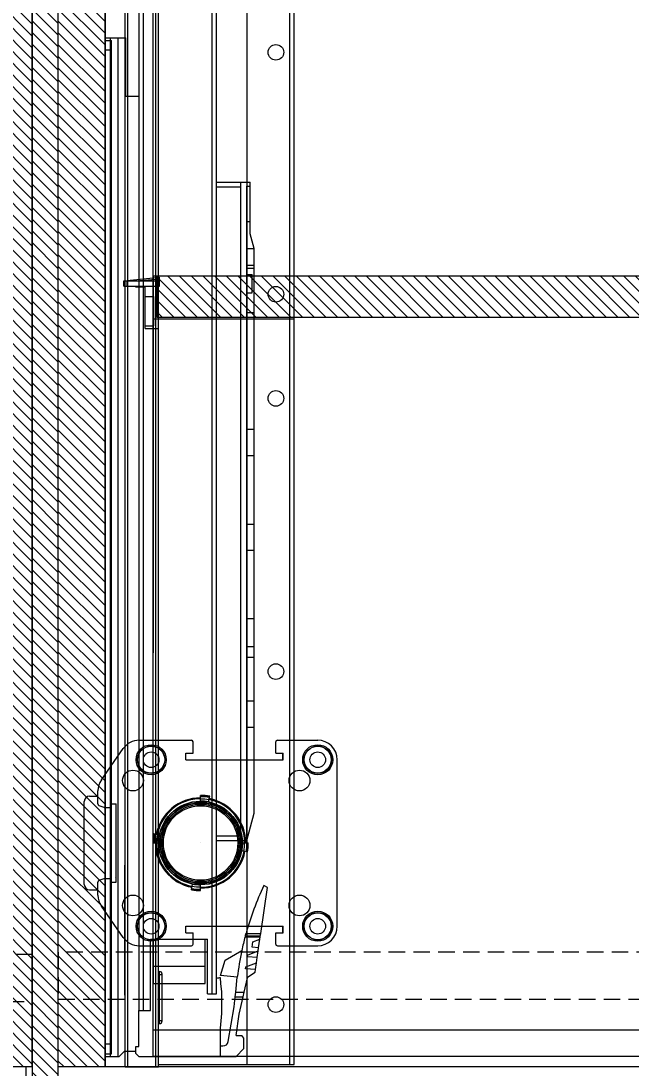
# Model space of a CAD drawing. Header units: millimetres. Extents: x -853320 to 19484, y -510814 to 9708.
# Drawn here: x 7925 to 8159.4, y 7298.2 to 7700.7 of the extents above; entities that cross this region are included whole.
import ezdxf
from ezdxf import colors
from ezdxf.entities.mleader import LeaderData, LeaderLine
from ezdxf.math import Vec2, Vec3

# ---------------------------------------------------------------- set-up
doc = ezdxf.new("R2010")
doc.units = ezdxf.units.MM
for name, pattern in [('CONTINUA', [0]), ('NASCOSTA', [9.525, 6.35, -3.175]), ('TRATTEGGIATA', [0.75, 0.5, -0.25])]:
    doc.linetypes.add(name, pattern=pattern)
doc.layers.add('DS_ST_quote 1_50', color=7, linetype='Continuous')
for name, color, linetype, lineweight in [('F-Proiezioni', 9, 'TRATTEGGIATA', 5), ('F_ARREDI', 7, 'Continuous', 5), ('F_ELETTRODOMESTICI', 40, 'Continuous', 5), ('F_FERRAMENTA', 253, 'Continuous', 5), ('F_Guide', 1, 'Continuous', 9), ('F_MULTI laminato CERA', 124, 'Continuous', 5), ('F_MULTI laminato OPACO', 1, 'Continuous', 5), ('F_MULTI laminato OPACO_retino', 1, 'Continuous', 5), ('F_retino', 252, 'CONTINUA', 5), ('F_Spondine', 9, 'Continuous', 9), ('Piedini', 7, 'Continuous', 9)]:
    doc.layers.add(name, color=color, linetype=linetype, lineweight=lineweight)
doc.styles.add('ARIAL', font='arial.ttf')
doc.styles.add('DANZI-DIDASCALIE', font='Yu Gothic UI Light.ttf', dxfattribs={"height": 30})
doc.dimstyles.new('ISO-100', dxfattribs={"dimtxt": 100, "dimasz": 5, "dimexe": 0.25, "dimexo": 6, "dimgap": 6, "dimtad": 1, "dimtxsty": 'ARIAL', "dimblk": 'ARCHTICK', "dimcen": 2.5, "dimdle": 15, "dimse1": 1, "dimse2": 1, "dimclrd": 256, "dimclre": 256, "dimclrt": 256, "dimadec": 0, "dimazin": 0, "dimtfac": 1, "dimtmove": 0, "dimatfit": 3, "dimldrblk": 'ARCHTICK', "dimfxl": 1, "dimlwd": -1, "dimlwe": -1, "dimarcsym": 0})

# ---------------------------------------------------------------- blocks, each defined once
blk = doc.blocks.new('_Dot')
at = {"color": 0, "linetype": 'ByBlock', "lineweight": -2}
blk.add_line((-0.5, 0), (-1, 0), dxfattribs=at)
at = {"color": 0, "linetype": 'ByBlock', "const_width": 0.5}
blk.add_lwpolyline([(-0.25, 0, 1), (0.25, 0, 1)], format="xyb", close=True, dxfattribs=at)
blk = doc.blocks.new('_ArchTick')
at = {"color": 0, "linetype": 'ByBlock', "const_width": 0.15}
blk.add_lwpolyline([(-0.5, -0.5), (0.5, 0.5)], dxfattribs=at)
blk = doc.blocks.new('*D146')
at = {"layer": 'Defpoints', "color": 0, "transparency": 16777216}
for p in [(5588.56, 7348.81), (19268.52, 2810.66), (19483.82, 2810.66)]:
    blk.add_point(p, dxfattribs=at)
at = {"layer": 'DS_ST_quote 1_50', "transparency": 16777216}
blk.add_line((19268.52, 7363.81), (19268.52, 2795.66), dxfattribs=at)
at = {"layer": 'DS_ST_quote 1_50', "transparency": 16777216, "xscale": 5, "yscale": 5, "zscale": 5}
for p, rotation in [((19268.52, 7348.81), 90), ((19268.52, 2810.66), 270)]:
    blk.add_blockref('_ArchTick', p, dxfattribs=dict(at, rotation=rotation))
at = {"layer": 'DS_ST_quote 1_50', "transparency": 16777216, "insert": (19202.43, 5079.74), "char_height": 100, "attachment_point": 5, "rotation": 90, "style": 'ARIAL'}
blk.add_mtext('4538,15', dxfattribs=at)
blk = doc.blocks.new('COLONNA forni_pianta')
at = {"layer": 'F_MULTI laminato OPACO_retino', "true_color": 0x636466}
h = blk.add_hatch(dxfattribs=at)
h.set_pattern_fill('ANSI31', color=251, angle=-90)
h.paths.add_polyline_path([(19814.13, 15280.98), (19804.13, 15280.98), (19804.13, 14681.98), (19814.13, 14681.98)])
at = {"layer": 'F_retino'}
h = blk.add_hatch(dxfattribs=at)
h.set_pattern_fill('ANSI31', color=256, angle=-90)
h.set_pattern_definition([(315, (3424.666, 7224.5183), (2.24506403, 2.24506403), [])])
h.paths.add_polyline_path([(19804.13, 15280.98), (19786.13, 15280.98), (19786.13, 14700.98), (19804.13, 14700.98)])
at = {"layer": 'F-Proiezioni', "linetype": 'NASCOSTA'}
blk.add_lwpolyline([(19204.13, 14725.98), (19804.13, 14725.98), (19804.13, 14743.98), (19204.13, 14743.98)], close=True, dxfattribs=at)
at = {"layer": 'F_ELETTRODOMESTICI', "ltscale": 5}
blk.add_lwpolyline([(19801.63, 14700.98), (19801.63, 14679.98), (19206.63, 14679.98), (19206.63, 14700.98)], close=True, dxfattribs=at)
at = {"layer": 'F_MULTI laminato CERA'}
blk.add_lwpolyline([(19804.13, 15280.98), (19786.13, 15280.98), (19786.13, 14700.98), (19804.13, 14700.98)], close=True, dxfattribs=at)
at = {"layer": 'F_MULTI laminato OPACO', "color": 6, "ltscale": 5}
blk.add_lwpolyline([(19814.13, 15280.98), (19804.13, 15280.98), (19804.13, 14681.98), (19814.13, 14681.98)], close=True, dxfattribs=at)
blk = doc.blocks.new('BASE LAVELLO_pianta')
at = {"layer": 'F_MULTI laminato CERA', "true_color": 0x636466}
h = blk.add_hatch(dxfattribs=at)
h.set_pattern_fill('ANSI31', color=251, angle=-90)
h.set_pattern_definition([(315, (277451.725, 4021.7138), (2.24506403, 2.24506403), [])])
h.paths.add_polyline_path([(292243.95, 11855.74), (292225.95, 11855.74), (292225.95, 11275.74), (292243.95, 11275.74)])
at = {"layer": 'F_retino'}
h = blk.add_hatch(dxfattribs=at)
h.set_pattern_fill('ANSI31', color=256, angle=-90)
h.set_pattern_definition([(315, (285757.582, 32128.8786), (2.24506403, 2.24506403), [])])
h.paths.add_polyline_path([(292787.95, 11563.75), (292263.95, 11563.75), (292263.95, 11579.75), (292787.95, 11579.75)])
at = {"layer": 'F-Proiezioni', "linetype": 'NASCOSTA'}
blk.add_lwpolyline([(292225.95, 11301.74), (292825.95, 11301.74), (292825.95, 11319.74), (292225.95, 11319.74)], close=True, dxfattribs=at)
at = {"layer": 'F_FERRAMENTA'}
for p, q in [((292251.15, 11577.83), (292264.85, 11579.27)), ((292264.85, 11578.6), (292264.85, 11579.27)), ((292251.15, 11575.75), (292251.15, 11577.83)), ((292251.15, 11577.75), (292264.85, 11577.75)), ((292251.15, 11575.75), (292264.85, 11575.75)), ((292252.45, 11575.75), (292252.45, 11577.75)), ((292255.55, 11575.55), (292255.55, 11575.75)), ((292255.55, 11575.55), (292259.35, 11575.55)), ((292255.92, 11577.75), (292264.85, 11578.6)), ((292259.15, 11575.55), (292259.15, 11575.75)), ((292259.35, 11559.55), (292259.35, 11575.55)), ((292263.55, 11575.75), (292263.55, 11577.75)), ((292264.85, 11577.75), (292264.85, 11578.6)), ((292264.85, 11575.75), (292264.85, 11577.75)), ((292259.35, 11571.75), (292262.63, 11571.75)), ((292262.63, 11560.55), (292262.63, 11571.75)), ((292251.65, 11275.74), (292251.65, 11565.74)), ((292252.65, 11275.74), (292252.65, 11565.74)), ((292262.63, 11563.15), (292316.55, 11563.15)), ((292264.85, 11565.74), (292264.85, 11565.74)), ((292259.35, 11560.55), (292262.63, 11560.55)), ((292259.35, 11559.55), (292264.45, 11559.55)), ((292298.55, 11276.64), (292298.55, 11553.14)), ((292314.92, 11276.64), (292314.92, 11553.14)), ((292316.55, 11276.64), (292316.55, 11553.14)), ((292263.45, 11275.74), (292263.45, 11549.54)), ((292264.45, 11275.74), (292264.45, 11549.54)), ((292251.55, 11353.24), (292251.65, 11353.24)), ((292251.55, 11303.24), (292251.55, 11353.24)), ((292264.45, 11312.34), (292264.85, 11312.34)), ((292264.45, 11311.2), (292265.85, 11311.2)), ((292264.85, 11292.34), (292264.85, 11312.34)), ((292265.85, 11293.34), (292265.85, 11311.34)), ((292251.55, 11303.24), (292251.65, 11303.24)), ((292264.45, 11293.48), (292265.85, 11293.48)), ((292264.45, 11292.34), (292264.85, 11292.34)), ((292251.65, 11275.74), (292264.45, 11275.74)), ((292252.25, 11275.74), (292252.25, 11275.74)), ((292261.05, 11275.74), (292261.05, 11275.74)), ((292264.45, 11276.64), (292316.55, 11276.64))]:
    blk.add_line(p, q, dxfattribs=at)
for centre in [(292309.55, 11427.64), (292309.55, 11299.64)]:
    blk.add_circle(centre, 3, dxfattribs=at)
for centre, start, end in [((292264.85, 11311.34), 0, 90), ((292264.85, 11293.34), 270, 0)]:
    blk.add_arc(centre, 1, start, end, dxfattribs=at)
at = {"layer": 'F_Guide', "color": 1}
for p, q in [((292285.03, 11303.81), (292285.03, 11777.74)), ((292286.73, 11303.81), (292286.73, 11777.74)), ((292258.73, 11297.34), (292258.73, 11755.24)), ((292257.03, 11297.34), (292257.03, 11736.24)), ((292243.95, 11671.24), (292245.95, 11671.24)), ((292243.95, 11670.24), (292243.95, 11671.24)), ((292243.95, 11670.24), (292245.95, 11670.24)), ((292243.95, 11279.74), (292243.95, 11670.24)), ((292245.95, 11671.24), (292248.95, 11671.24)), ((292245.95, 11670.24), (292245.95, 11671.24)), ((292245.95, 11670.24), (292246.45, 11670.24)), ((292245.95, 11279.74), (292245.95, 11670.24)), ((292246.45, 11280.74), (292246.45, 11670.24)), ((292248.95, 11671.24), (292251.95, 11671.24)), ((292248.95, 11279.74), (292248.95, 11671.24)), ((292251.95, 11648.74), (292251.95, 11671.24)), ((292243.95, 11666.58), (292245.95, 11666.58)), ((292251.95, 11648.74), (292257.03, 11648.74)), ((292286.73, 11615.74), (292299.73, 11615.74)), ((292296.13, 11362.74), (292296.13, 11615.74)), ((292299.73, 11595.83), (292299.73, 11615.74)), ((292286.73, 11613.94), (292296.13, 11613.94)), ((292298.43, 11614.15), (292299.73, 11614.15)), ((292298.43, 11362.74), (292298.43, 11614.15)), ((292298.43, 11600.65), (292299.73, 11600.65)), ((292301.23, 11590.24), (292299.73, 11595.83)), ((292298.43, 11590.24), (292301.23, 11590.24)), ((292301.23, 11583.79), (292301.23, 11590.24)), ((292298.43, 11583.79), (292301.23, 11583.79)), ((292301.23, 11582.7), (292301.23, 11583.79)), ((292298.43, 11582.7), (292301.23, 11582.7)), ((292298.43, 11580.24), (292300.43, 11580.24)), ((292298.43, 11580.23), (292300.43, 11580.23)), ((292300.43, 11573.24), (292300.43, 11580.24)), ((292301.23, 11565.7), (292301.23, 11582.7)), ((292298.43, 11573.24), (292300.43, 11573.24)), ((292298.43, 11573.24), (292300.43, 11573.24)), ((292298.43, 11565.7), (292301.23, 11565.7)), ((292301.23, 11520.78), (292301.23, 11565.7)), ((292298.43, 11520.78), (292301.23, 11520.78)), ((292301.23, 11510.7), (292301.23, 11520.78)), ((292298.43, 11510.7), (292301.23, 11510.7)), ((292301.23, 11484.29), (292301.23, 11510.7)), ((292298.43, 11484.29), (292301.23, 11484.29)), ((292301.23, 11474.24), (292301.23, 11484.29)), ((292298.43, 11474.24), (292301.23, 11474.24)), ((292301.23, 11447.97), (292301.23, 11474.24)), ((292298.43, 11447.97), (292301.23, 11447.97)), ((292301.23, 11373.19), (292301.23, 11447.97)), ((292298.43, 11437.28), (292301.23, 11437.28)), ((292298.43, 11433.2), (292301.23, 11433.2)), ((292298.43, 11416.34), (292301.23, 11416.34)), ((292298.43, 11406.29), (292301.23, 11406.29)), ((292298.43, 11362.76), (292301.23, 11373.19)), ((292286.73, 11364.54), (292296.13, 11364.54)), ((292286.73, 11362.74), (292298.43, 11362.74)), ((292298.43, 11362.76), (292298.43, 11362.76)), ((292303.72, 11327.01), (292306.31, 11344.68)), ((292306.31, 11344.68), (292304.91, 11345.34)), ((292297.73, 11325.69), (292303.52, 11325.69)), ((292297.82, 11326.04), (292297.82, 11326.04)), ((292297.82, 11326.03), (292297.82, 11326.04)), ((292297.82, 11326.04), (292297.82, 11326.04)), ((292297.82, 11326.04), (292297.82, 11326.04)), ((292297.82, 11326.04), (292297.82, 11326.04)), ((292297.82, 11326.04), (292297.83, 11326.04)), ((292297.82, 11326.03), (292297.82, 11326.03)), ((292297.82, 11326.03), (292297.82, 11326.03)), ((292297.82, 11326.03), (292297.82, 11326.03)), ((292297.82, 11326.03), (292297.82, 11326.03)), ((292297.82, 11326.03), (292297.82, 11326.03)), ((292297.82, 11326.03), (292297.82, 11326.03)), ((292297.82, 11326.03), (292297.82, 11326.03)), ((292297.82, 11326.02), (292297.82, 11326.03)), ((292297.82, 11326.03), (292297.82, 11326.03)), ((292297.82, 11326.02), (292297.82, 11326.02)), ((292297.82, 11326.02), (292297.82, 11326.02)), ((292297.82, 11326.02), (292297.82, 11326.02)), ((292297.82, 11326.02), (292297.82, 11326.02)), ((292297.82, 11326.02), (292297.82, 11326.02)), ((292297.82, 11326.02), (292297.82, 11326.02)), ((292297.82, 11326.02), (292297.82, 11326.02)), ((292297.82, 11326.02), (292297.82, 11326.02)), ((292297.82, 11326.02), (292297.82, 11326.02)), ((292297.82, 11326.01), (292297.82, 11326.02)), ((292297.82, 11326.02), (292297.82, 11326.02)), ((292297.82, 11326.02), (292297.82, 11326.02)), ((292297.82, 11326.02), (292297.82, 11326.02)), ((292297.82, 11326.02), (292297.82, 11326.02)), ((292297.82, 11326.02), (292297.82, 11326.02)), ((292297.82, 11326.01), (292303.57, 11326.01)), ((292297.82, 11326.01), (292297.82, 11326.01)), ((292297.82, 11326.01), (292297.82, 11326.01)), ((292297.82, 11326.01), (292297.82, 11326.01)), ((292297.82, 11326.01), (292297.82, 11326.01)), ((292297.83, 11326.07), (292297.83, 11326.08)), ((292297.83, 11326.08), (292297.84, 11326.08)), ((292297.83, 11326.08), (292297.83, 11326.08)), ((292297.83, 11326.06), (292297.83, 11326.07)), ((292297.83, 11326.07), (292297.83, 11326.07)), ((292297.83, 11326.07), (292297.83, 11326.07)), ((292297.83, 11326.07), (292297.83, 11326.07)), ((292297.83, 11326.07), (292297.83, 11326.07)), ((292297.83, 11326.06), (292297.83, 11326.06)), ((292297.83, 11326.05), (292297.83, 11326.06)), ((292297.83, 11326.06), (292297.83, 11326.06)), ((292297.83, 11326.06), (292297.83, 11326.06)), ((292297.83, 11326.06), (292297.83, 11326.06)), ((292297.83, 11326.05), (292297.83, 11326.05)), ((292297.83, 11326.05), (292297.83, 11326.05)), ((292297.83, 11326.05), (292297.83, 11326.05)), ((292297.83, 11326.05), (292297.83, 11326.05)), ((292297.83, 11326.05), (292297.83, 11326.05)), ((292297.83, 11326.05), (292297.83, 11326.05)), ((292297.83, 11326.04), (292297.83, 11326.05)), ((292297.83, 11326.04), (292297.83, 11326.04)), ((292297.84, 11326.12), (292297.85, 11326.12)), ((292297.84, 11326.11), (292297.84, 11326.12)), ((292297.84, 11326.11), (292297.84, 11326.11)), ((292297.84, 11326.1), (292297.84, 11326.11)), ((292297.84, 11326.11), (292297.84, 11326.11)), ((292297.84, 11326.1), (292297.84, 11326.1)), ((292297.84, 11326.1), (292297.84, 11326.1)), ((292297.84, 11326.09), (292297.84, 11326.1)), ((292297.84, 11326.1), (292297.84, 11326.1)), ((292297.84, 11326.09), (292297.84, 11326.09)), ((292297.84, 11326.09), (292297.84, 11326.09)), ((292297.84, 11326.09), (292297.84, 11326.09)), ((292297.84, 11326.08), (292297.84, 11326.09)), ((292297.84, 11326.09), (292297.84, 11326.09)), ((292297.84, 11326.08), (292297.84, 11326.08)), ((292297.85, 11326.14), (292297.85, 11326.15)), ((292297.85, 11326.15), (292297.85, 11326.15)), ((292297.85, 11326.15), (292297.86, 11326.15)), ((292297.85, 11326.13), (292297.85, 11326.14)), ((292297.85, 11326.14), (292297.85, 11326.14)), ((292297.85, 11326.14), (292297.85, 11326.14)), ((292297.85, 11326.14), (292297.85, 11326.14)), ((292297.85, 11326.12), (292297.85, 11326.13)), ((292297.85, 11326.13), (292297.85, 11326.13)), ((292297.85, 11326.13), (292297.85, 11326.13)), ((292297.85, 11326.12), (292297.85, 11326.12)), ((292297.85, 11326.12), (292297.85, 11326.12)), ((292297.86, 11326.19), (292297.86, 11326.19)), ((292297.86, 11326.18), (292297.86, 11326.19)), ((292297.86, 11326.19), (292297.87, 11326.19)), ((292297.86, 11326.18), (292297.86, 11326.18)), ((292297.86, 11326.17), (292297.86, 11326.18)), ((292297.86, 11326.18), (292297.86, 11326.18)), ((292297.86, 11326.16), (292297.86, 11326.17)), ((292297.86, 11326.17), (292297.86, 11326.17)), ((292297.86, 11326.17), (292297.86, 11326.17)), ((292297.86, 11326.15), (292297.86, 11326.16)), ((292297.86, 11326.16), (292297.86, 11326.16)), ((292297.86, 11326.16), (292297.86, 11326.16)), ((292297.87, 11326.22), (292297.88, 11326.23)), ((292297.87, 11326.22), (292297.87, 11326.22)), ((292297.87, 11326.21), (292297.87, 11326.22)), ((292297.87, 11326.22), (292297.87, 11326.22)), ((292297.87, 11326.2), (292297.87, 11326.21)), ((292297.87, 11326.21), (292297.87, 11326.21)), ((292297.87, 11326.21), (292297.87, 11326.21)), ((292297.87, 11326.2), (292297.87, 11326.2)), ((292297.87, 11326.2), (292297.87, 11326.2)), ((292297.87, 11326.19), (292297.87, 11326.2)), ((292297.88, 11326.26), (292297.89, 11326.27)), ((292297.88, 11326.25), (292297.88, 11326.26)), ((292297.88, 11326.26), (292297.88, 11326.26)), ((292297.88, 11326.24), (292297.88, 11326.25)), ((292297.88, 11326.25), (292297.88, 11326.25)), ((292297.88, 11326.25), (292297.88, 11326.25)), ((292297.88, 11326.24), (292297.88, 11326.24)), ((292297.88, 11326.24), (292297.88, 11326.24)), ((292297.88, 11326.23), (292297.88, 11326.24)), ((292297.88, 11326.23), (292297.88, 11326.23)), ((292297.89, 11326.3), (292297.9, 11326.3)), ((292297.89, 11326.29), (292297.89, 11326.3)), ((292297.89, 11326.29), (292297.89, 11326.29)), ((292297.89, 11326.29), (292297.89, 11326.29)), ((292297.89, 11326.28), (292297.89, 11326.29)), ((292297.89, 11326.27), (292297.89, 11326.28)), ((292297.89, 11326.28), (292297.89, 11326.28)), ((292297.89, 11326.27), (292297.89, 11326.27)), ((292297.89, 11326.27), (292297.89, 11326.27)), ((292297.9, 11326.33), (292297.9, 11326.34)), ((292297.9, 11326.34), (292297.91, 11326.34)), ((292297.9, 11326.32), (292297.9, 11326.33)), ((292297.9, 11326.33), (292297.9, 11326.33)), ((292297.9, 11326.31), (292297.9, 11326.32)), ((292297.9, 11326.32), (292297.9, 11326.32)), ((292297.9, 11326.31), (292297.9, 11326.31)), ((292297.9, 11326.31), (292297.9, 11326.31)), ((292297.9, 11326.3), (292297.9, 11326.31)), ((292297.91, 11326.36), (292297.91, 11326.37)), ((292297.91, 11326.37), (292297.92, 11326.37)), ((292297.91, 11326.37), (292297.91, 11326.37)), ((292297.91, 11326.35), (292297.91, 11326.36)), ((292297.91, 11326.36), (292297.91, 11326.36)), ((292297.91, 11326.35), (292297.91, 11326.35)), ((292297.91, 11326.34), (292297.91, 11326.35)), ((292297.91, 11326.34), (292297.91, 11326.34)), ((292297.92, 11326.41), (292297.93, 11326.41)), ((292297.92, 11326.4), (292297.92, 11326.41)), ((292297.92, 11326.4), (292297.92, 11326.4)), ((292297.92, 11326.39), (292297.92, 11326.4)), ((292297.92, 11326.38), (292297.92, 11326.39)), ((292297.92, 11326.39), (292297.92, 11326.39)), ((292297.92, 11326.37), (292297.92, 11326.38)), ((292297.92, 11326.38), (292297.92, 11326.38)), ((292297.93, 11326.45), (292297.94, 11326.45)), ((292297.93, 11326.44), (292297.93, 11326.45)), ((292297.93, 11326.44), (292297.93, 11326.44)), ((292297.93, 11326.43), (292297.93, 11326.44)), ((292297.93, 11326.42), (292297.93, 11326.43)), ((292297.93, 11326.43), (292297.93, 11326.43)), ((292297.93, 11326.41), (292297.93, 11326.42)), ((292297.93, 11326.42), (292297.93, 11326.42)), ((292297.94, 11326.48), (292297.95, 11326.49)), ((292297.94, 11326.48), (292297.94, 11326.48)), ((292297.94, 11326.47), (292297.94, 11326.48)), ((292297.94, 11326.47), (292297.94, 11326.47)), ((292297.94, 11326.46), (292297.94, 11326.47)), ((292297.94, 11326.46), (292297.94, 11326.46)), ((292297.94, 11326.45), (292297.94, 11326.46)), ((292297.95, 11326.51), (292297.95, 11326.52)), ((292297.95, 11326.52), (292297.96, 11326.52)), ((292297.95, 11326.5), (292297.95, 11326.51)), ((292297.95, 11326.51), (292297.95, 11326.51)), ((292297.95, 11326.49), (292297.95, 11326.5)), ((292297.95, 11326.5), (292297.95, 11326.5)), ((292297.95, 11326.49), (292297.95, 11326.49)), ((292297.96, 11326.55), (292297.97, 11326.56)), ((292297.96, 11326.55), (292297.96, 11326.55)), ((292297.96, 11326.54), (292297.96, 11326.55)), ((292297.96, 11326.54), (292297.96, 11326.54)), ((292297.96, 11326.53), (292297.96, 11326.54)), ((292297.96, 11326.52), (292297.96, 11326.53)), ((292297.96, 11326.53), (292297.96, 11326.53)), ((292297.97, 11326.59), (292297.98, 11326.6)), ((292297.97, 11326.59), (292297.97, 11326.59)), ((292297.97, 11326.58), (292297.97, 11326.59)), ((292297.97, 11326.57), (292297.97, 11326.58)), ((292297.97, 11326.57), (292297.97, 11326.57)), ((292297.97, 11326.56), (292297.97, 11326.57)), ((292297.97, 11326.56), (292297.97, 11326.56)), ((292297.98, 11326.62), (292297.98, 11326.63)), ((292297.98, 11326.63), (292297.99, 11326.63)), ((292297.98, 11326.61), (292297.98, 11326.62)), ((292297.98, 11326.62), (292297.98, 11326.62)), ((292297.98, 11326.6), (292297.98, 11326.61)), ((292297.98, 11326.61), (292297.98, 11326.61)), ((292297.98, 11326.6), (292297.98, 11326.6)), ((292297.99, 11326.66), (292298, 11326.67)), ((292297.99, 11326.65), (292297.99, 11326.66)), ((292297.99, 11326.66), (292297.99, 11326.66)), ((292297.99, 11326.64), (292297.99, 11326.65)), ((292297.99, 11326.65), (292297.99, 11326.65)), ((292297.99, 11326.63), (292297.99, 11326.64)), ((292298, 11326.7), (292298.01, 11326.7)), ((292298, 11326.69), (292298, 11326.7)), ((292298, 11326.69), (292298, 11326.69)), ((292298, 11326.68), (292298, 11326.69)), ((292298, 11326.67), (292298, 11326.68)), ((292298, 11326.67), (292298, 11326.67)), ((292298.01, 11326.74), (292298.02, 11326.74)), ((292298.01, 11326.73), (292298.01, 11326.74)), ((292298.01, 11326.73), (292298.01, 11326.73)), ((292298.01, 11326.72), (292298.01, 11326.73)), ((292298.01, 11326.71), (292298.01, 11326.72)), ((292298.01, 11326.71), (292298.01, 11326.71)), ((292298.01, 11326.7), (292298.01, 11326.71)), ((292298.02, 11326.77), (292298.03, 11326.78)), ((292298.02, 11326.77), (292298.02, 11326.77)), ((292298.02, 11326.76), (292298.02, 11326.77)), ((292298.02, 11326.75), (292298.02, 11326.76)), ((292298.02, 11326.75), (292298.02, 11326.75)), ((292298.02, 11326.74), (292298.02, 11326.75)), ((292298.03, 11326.8), (292298.03, 11326.81)), ((292298.03, 11326.81), (292298.04, 11326.81)), ((292298.03, 11326.79), (292298.03, 11326.8)), ((292298.03, 11326.79), (292298.03, 11326.79)), ((292298.03, 11326.78), (292298.03, 11326.79)), ((292298.03, 11326.78), (292298.03, 11326.78)), ((292298.04, 11326.84), (292298.04, 11326.85)), ((292298.04, 11326.85), (292298.05, 11326.85)), ((292298.04, 11326.83), (292298.04, 11326.84)), ((292298.04, 11326.82), (292298.04, 11326.83)), ((292298.04, 11326.81), (292298.04, 11326.82)), ((292298.05, 11326.88), (292298.06, 11326.89)), ((292298.05, 11326.88), (292298.05, 11326.88)), ((292298.05, 11326.87), (292298.05, 11326.88)), ((292298.05, 11326.86), (292298.05, 11326.87)), ((292298.05, 11326.85), (292298.05, 11326.86)), ((292298.06, 11326.91), (292298.06, 11326.92)), ((292298.06, 11326.92), (292298.07, 11326.92)), ((292298.06, 11326.9), (292298.06, 11326.91)), ((292298.06, 11326.9), (292298.06, 11326.9)), ((292298.06, 11326.89), (292298.06, 11326.9)), ((292298.06, 11326.89), (292298.06, 11326.89)), ((292298.07, 11326.95), (292298.08, 11326.96)), ((292298.07, 11326.94), (292298.07, 11326.95)), ((292298.07, 11326.94), (292298.07, 11326.94)), ((292298.07, 11326.93), (292298.07, 11326.94)), ((292298.07, 11326.93), (292298.07, 11326.93)), ((292298.07, 11326.92), (292298.07, 11326.93)), ((292298.08, 11326.99), (292298.09, 11327)), ((292298.08, 11326.98), (292298.08, 11326.99)), ((292298.08, 11326.97), (292298.08, 11326.98)), ((292298.08, 11326.98), (292298.08, 11326.98)), ((292298.08, 11326.97), (292298.08, 11326.97)), ((292298.08, 11326.96), (292298.08, 11326.97)), ((292298.08, 11326.96), (292298.08, 11326.96)), ((292298.09, 11327.01), (292303.72, 11327.01)), ((292298.09, 11327.01), (292298.09, 11327.01)), ((292298.09, 11327), (292298.09, 11327.01)), ((292298.09, 11327), (292298.09, 11327)), ((292303.4, 11324.84), (292303.52, 11325.69)), ((292303.52, 11325.69), (292303.57, 11326.01)), ((292303.57, 11326.01), (292303.72, 11327.01)), ((292261.35, 11324.74), (292283.3, 11324.74)), ((292261.35, 11297.34), (292261.35, 11324.74)), ((292262.55, 11307.79), (292262.55, 11324.74)), ((292282.33, 11307.79), (292282.33, 11324.74)), ((292283.3, 11303.81), (292283.3, 11324.74)), ((292300.4, 11321.64), (292300.71, 11323.78)), ((292302.9, 11321.49), (292300.4, 11321.64)), ((292300.71, 11323.78), (292303.4, 11324.84)), ((292302.73, 11320.28), (292302.9, 11321.49)), ((292302.9, 11321.49), (292303.4, 11324.84)), ((292290.07, 11316.75), (292296.47, 11320.45)), ((292298.59, 11317.94), (292298.7, 11318.68)), ((292302.35, 11317.71), (292298.59, 11317.94)), ((292298.7, 11318.68), (292302.73, 11320.28)), ((292302.05, 11315.71), (292302.35, 11317.71)), ((292302.35, 11317.71), (292302.73, 11320.28)), ((292262.55, 11314.42), (292282.33, 11314.42)), ((292288.32, 11310.77), (292290.07, 11316.75)), ((292297.92, 11313.37), (292298.03, 11314.11)), ((292301.68, 11313.15), (292297.92, 11313.37)), ((292298.03, 11314.11), (292302.05, 11315.71)), ((292301.68, 11313.15), (292302.05, 11315.71)), ((292243.95, 11312.74), (292243.95, 11312.74)), ((292243.95, 11312.74), (292243.95, 11312.74)), ((292288.44, 11307.78), (292288.26, 11309.91)), ((292294.71, 11310.13), (292288.32, 11310.77)), ((292294.13, 11304.46), (292294.71, 11310.13)), ((292297.38, 11304.46), (292298.64, 11309.93)), ((292298.64, 11309.93), (292298.66, 11310.14)), ((292298.66, 11310.14), (292298.69, 11310.14)), ((292298.69, 11310.14), (292301.53, 11312.13)), ((292301.53, 11312.13), (292301.68, 11313.15)), ((292262.55, 11307.79), (292282.33, 11307.79)), ((292288.73, 11304.52), (292288.44, 11307.78)), ((292283.3, 11303.81), (292286.73, 11303.81)), ((292288.73, 11296.24), (292288.73, 11304.52)), ((292293.55, 11298.71), (292293.94, 11302.6)), ((292293.94, 11302.6), (292294.13, 11304.46)), ((292293.94, 11302.6), (292296.94, 11302.6)), ((292293.94, 11302.6), (292293.94, 11302.6)), ((292294.13, 11304.46), (292297.38, 11304.46)), ((292295.4, 11295.93), (292296.94, 11302.6)), ((292296.94, 11302.6), (292297.38, 11304.46)), ((292296.94, 11302.6), (292296.94, 11302.6)), ((292297.38, 11304.46), (292297.38, 11304.46)), ((292256.93, 11297.34), (292261.35, 11297.34)), ((292256.93, 11283.54), (292256.93, 11297.34)), ((292291.2, 11285.39), (292293.55, 11298.71)), ((292288.23, 11290.52), (292288.73, 11296.24)), ((292294.28, 11287.74), (292295.4, 11295.93)), ((292288.23, 11279.74), (292288.23, 11290.52)), ((292294.28, 11287.74), (292296.45, 11287.74)), ((292297.29, 11286.74), (292296.45, 11287.74)), ((292297.29, 11282.74), (292297.29, 11286.74)), ((292243.95, 11284.4), (292243.97, 11284.4)), ((292245.95, 11284.4), (292243.97, 11284.4)), ((292249.36, 11279.74), (292251.43, 11281.74)), ((292251.43, 11281.74), (292255.7, 11281.74)), ((292255.7, 11283.54), (292256.93, 11283.54)), ((292255.7, 11280.79), (292255.7, 11283.54)), ((292288.23, 11283.74), (292289.23, 11283.74)), ((292294.29, 11279.74), (292297.29, 11282.74)), ((292243.95, 11280.74), (292245.95, 11280.74)), ((292243.95, 11279.74), (292245.95, 11279.74)), ((292245.95, 11280.74), (292246.45, 11280.74)), ((292245.95, 11279.74), (292248.95, 11279.74)), ((292248.95, 11279.74), (292249.36, 11279.74)), ((292256.9, 11279.74), (292255.7, 11280.79)), ((292256.9, 11279.74), (292294.29, 11279.74))]:
    blk.add_line(p, q, dxfattribs=at)
for centre, radius, start, end in [((292409.83, 11295.87), 116, 154.7564, 164.4251), ((292409.83, 11295.87), 116, 165.1037, 167.7658), ((292409.83, 11295.87), 116, 164.9369, 165.1031), ((292409.83, 11295.87), 116, 167.7658, 172.9387), ((292291.18, 11285.09), 25, 96.7118, 100.2533), ((292289.23, 11285.74), 2, 270, 350)]:
    blk.add_arc(centre, radius, start, end, dxfattribs=at)
at = {"layer": 'F_MULTI laminato CERA'}
for points in [[(292225.95, 11855.74), (292243.95, 11855.74), (292243.95, 11275.74), (292225.95, 11275.74)], [(292243.95, 11807.74), (292807.95, 11807.74), (292807.95, 11275.74), (292243.95, 11275.74)], [(292262.45, 11765.74), (292789.45, 11765.74), (292789.45, 11279.74), (292262.45, 11279.74)], [(292262.5, 11579.75), (292789.5, 11579.75), (292789.45, 11289.75), (292262.45, 11289.75)], [(292787.95, 11563.75), (292263.95, 11563.75), (292263.95, 11579.75), (292787.95, 11579.75)]]:
    blk.add_lwpolyline(points, close=True, dxfattribs=at)
at = {"layer": 'F_Spondine'}
for p, q in [((292251.65, 11275.74), (292251.65, 11765.74)), ((292252.65, 11275.74), (292252.65, 11765.74)), ((292298.55, 11276.64), (292298.55, 11753.14)), ((292314.92, 11276.64), (292314.92, 11753.14)), ((292316.55, 11276.64), (292316.55, 11753.14)), ((292263.45, 11275.74), (292263.45, 11749.54)), ((292264.45, 11275.74), (292264.45, 11749.54)), ((292251.55, 11353.24), (292251.65, 11353.24)), ((292251.55, 11303.24), (292251.55, 11353.24)), ((292251.55, 11353.24), (292251.65, 11353.24)), ((292251.55, 11303.24), (292251.55, 11353.24)), ((292264.45, 11312.34), (292264.85, 11312.34)), ((292264.45, 11312.34), (292264.85, 11312.34)), ((292264.45, 11311.2), (292265.85, 11311.2)), ((292264.45, 11311.2), (292265.85, 11311.2)), ((292264.85, 11292.34), (292264.85, 11312.34)), ((292264.85, 11292.34), (292264.85, 11312.34)), ((292265.85, 11293.34), (292265.85, 11311.34)), ((292265.85, 11293.34), (292265.85, 11311.34)), ((292251.55, 11303.24), (292251.65, 11303.24)), ((292251.55, 11303.24), (292251.65, 11303.24)), ((292264.45, 11293.48), (292265.85, 11293.48)), ((292264.45, 11293.48), (292265.85, 11293.48)), ((292264.45, 11292.34), (292264.85, 11292.34)), ((292264.45, 11292.34), (292264.85, 11292.34)), ((292251.65, 11275.74), (292264.45, 11275.74)), ((292251.65, 11275.74), (292264.45, 11275.74)), ((292252.25, 11275.74), (292252.25, 11275.74)), ((292252.25, 11275.74), (292252.25, 11275.74)), ((292261.05, 11275.74), (292261.05, 11275.74)), ((292261.05, 11275.74), (292261.05, 11275.74)), ((292264.45, 11276.64), (292316.55, 11276.64)), ((292264.45, 11276.64), (292316.55, 11276.64))]:
    blk.add_line(p, q, dxfattribs=at)
for centre in [(292309.55, 11665.64), (292309.55, 11572.64), (292309.55, 11532.64), (292309.55, 11427.64), (292309.55, 11427.64), (292309.55, 11299.64), (292309.55, 11299.64)]:
    blk.add_circle(centre, 3, dxfattribs=at)
for centre, start, end in [((292264.85, 11311.34), 0, 90), ((292264.85, 11311.34), 0, 90), ((292264.85, 11293.34), 270, 0), ((292264.85, 11293.34), 270, 0)]:
    blk.add_arc(centre, 1, start, end, dxfattribs=at)
at = {"layer": 'Piedini'}
for p, q in [((292242.49, 11386.04), (292250.89, 11398.04)), ((292257.03, 11401.24), (292277.13, 11401.24)), ((292277.73, 11396.24), (292277.73, 11400.64)), ((292309.53, 11396.24), (292309.53, 11400.63)), ((292310.13, 11401.24), (292325.63, 11401.24)), ((292274.96, 11396.24), (292277.73, 11396.24)), ((292274.96, 11393.74), (292274.96, 11396.24)), ((292274.98, 11393.74), (292274.98, 11396.24)), ((292309.53, 11396.24), (292312.3, 11396.24)), ((292312.28, 11393.74), (292312.28, 11396.24)), ((292312.3, 11393.74), (292312.3, 11396.24)), ((292274.96, 11393.74), (292312.3, 11393.74)), ((292333.13, 11329.74), (292333.13, 11393.74)), ((292235.95, 11345.73), (292235.95, 11377.74)), ((292237.95, 11379.74), (292241.15, 11379.74)), ((292241.13, 11379.74), (292241.13, 11381.74)), ((292241.15, 11376.81), (292241.15, 11379.74)), ((292280.63, 11379.09), (292280.63, 11380.03)), ((292280.63, 11378.8), (292280.63, 11379.09)), ((292280.63, 11378.72), (292280.63, 11378.8)), ((292280.63, 11377.83), (292280.63, 11378.72)), ((292283.7, 11377.53), (292283.87, 11378.41)), ((292283.87, 11378.41), (292283.89, 11378.48)), ((292283.89, 11378.48), (292283.94, 11378.78)), ((292283.94, 11378.78), (292284.12, 11379.7)), ((292243.63, 11375.35), (292241.68, 11376.06)), ((292243.63, 11375.35), (292246.12, 11375.35)), ((292246.12, 11376.75), (292248.14, 11376.75)), ((292246.12, 11375.35), (292246.12, 11376.75)), ((292248.14, 11346.72), (292248.14, 11376.75)), ((292262.33, 11361.74), (292263.27, 11361.74)), ((292263.59, 11365.05), (292262.67, 11365.23)), ((292263.27, 11361.74), (292263.57, 11361.74)), ((292263.57, 11361.74), (292263.64, 11361.74)), ((292263.88, 11364.99), (292263.59, 11365.05)), ((292263.64, 11361.74), (292264.54, 11361.74)), ((292263.95, 11364.98), (292263.88, 11364.99)), ((292264.83, 11364.81), (292263.95, 11364.98)), ((292280.63, 11361.74), (292280.63, 11361.74)), ((292280.63, 11361.74), (292280.63, 11361.74)), ((292280.63, 11361.74), (292280.63, 11361.74)), ((292280.63, 11361.74), (292280.63, 11361.74)), ((292296.72, 11361.74), (292298.93, 11361.74)), ((292297.38, 11358.48), (292296.43, 11358.67)), ((292297.67, 11358.42), (292297.38, 11358.48)), ((292241.15, 11343.74), (292241.15, 11346.66)), ((292241.68, 11347.41), (292243.63, 11348.12)), ((292243.63, 11348.12), (292246.12, 11348.12)), ((292246.12, 11346.72), (292246.12, 11348.12)), ((292246.12, 11346.72), (292248.14, 11346.72)), ((292247.74, 11348.44), (292247.84, 11348.44)), ((292277.39, 11345.06), (292277.56, 11345.94)), ((292280.63, 11344.75), (292280.63, 11345.64)), ((292237.95, 11343.74), (292241.15, 11343.74)), ((292241.13, 11341.74), (292241.13, 11343.74)), ((292277.14, 11343.77), (292277.32, 11344.7)), ((292277.32, 11344.7), (292277.37, 11344.99)), ((292277.37, 11344.99), (292277.39, 11345.06)), ((292280.63, 11344.67), (292280.63, 11344.75)), ((292280.63, 11343.44), (292280.63, 11344.67)), ((292250.89, 11325.43), (292242.49, 11337.43)), ((292274.96, 11329.74), (292312.3, 11329.74)), ((292274.96, 11327.24), (292274.96, 11329.74)), ((292274.98, 11327.24), (292274.98, 11329.74)), ((292312.28, 11327.24), (292312.28, 11329.74)), ((292312.3, 11327.24), (292312.3, 11329.74)), ((292274.96, 11327.24), (292277.73, 11327.24)), ((292277.73, 11322.84), (292277.73, 11327.24)), ((292309.53, 11327.24), (292312.3, 11327.24)), ((292309.53, 11322.84), (292309.53, 11327.24)), ((292257.03, 11322.24), (292277.13, 11322.24)), ((292310.13, 11322.24), (292325.63, 11322.24))]:
    blk.add_line(p, q, dxfattribs=at)
at = {"layer": 'Piedini', "color": 1}
blk.add_line((292294.62, 11357.96), (292294.63, 11357.96), dxfattribs=at)
at = {"layer": 'Piedini'}
for centre, radius in [((292261.63, 11393.74), 5.78), ((292261.63, 11393.74), 5.28), ((292261.63, 11393.74), 5.19), ((292325.63, 11393.74), 5.78), ((292325.63, 11393.74), 5.28), ((292325.63, 11393.74), 5.19), ((292261.63, 11393.74), 3), ((292325.63, 11393.74), 3), ((292254.63, 11385.74), 4), ((292318.63, 11385.74), 4), ((292280.63, 11361.74), 16.09), ((292280.63, 11361.74), 15.96), ((292280.63, 11361.74), 15.46), ((292280.63, 11361.74), 15.32), ((292280.63, 11361.74), 14.82), ((292280.63, 11361.74), 14.3), ((292254.63, 11337.74), 4), ((292318.63, 11337.74), 4), ((292261.63, 11329.74), 5.78), ((292261.63, 11329.74), 5.28), ((292261.63, 11329.74), 5.19), ((292325.63, 11329.74), 5.78), ((292325.63, 11329.74), 5.28), ((292325.63, 11329.74), 5.19), ((292261.63, 11329.74), 3), ((292325.63, 11329.74), 3)]:
    blk.add_circle(centre, radius, dxfattribs=at)
for centre, radius, start, end in [((292257.03, 11393.74), 7.5, 90, 145), ((292277.11, 11400.62), 0.62, 1.8614, 88.1372), ((292310.13, 11400.64), 0.6, 89.7354, 180.4796), ((292325.63, 11393.74), 7.5, 0, 90), ((292248.63, 11381.74), 7.5, 145, 180), ((292237.95, 11377.74), 2, 90, 179.8219), ((292280.63, 11361.74), 17.36, 90, 169), ((292280.63, 11361.74), 17.06, 90, 169), ((292280.63, 11361.74), 16.99, 90, 169), ((292280.63, 11361.74), 18.3, 79, 90), ((292280.63, 11361.74), 18, 79, 90), ((292280.63, 11361.74), 17.8, 79, 90), ((292280.63, 11361.74), 16.9, 79, 90), ((292280.63, 11361.74), 16.09, 79, 90), ((292280.63, 11361.74), 16.99, 0, 79), ((292280.63, 11361.74), 17.06, 0, 79), ((292280.63, 11361.74), 17.36, 0, 79), ((292241.96, 11376.82), 0.81, 180.4978, 249.5032), ((292280.63, 11361.74), 18.3, 169, 180), ((292280.63, 11361.74), 18, 169, 180), ((292280.63, 11361.74), 17.8, 169, 180), ((292280.63, 11361.74), 17.36, 180, 259), ((292280.63, 11361.74), 17.06, 180, 259), ((292280.63, 11361.74), 16.99, 180, 259), ((292280.63, 11361.74), 16.9, 169, 180), ((292280.63, 11361.74), 16.09, 169, 180), ((292280.63, 11361.74), 16.09, 349, 0), ((292280.63, 11361.74), 16.9, 349, 0), ((292280.63, 11361.74), 17.8, 349, 0), ((292280.63, 11361.74), 18, 349, 0), ((292280.63, 11361.74), 18.3, 349, 0), ((292280.63, 11361.74), 16.99, 270, 349), ((292280.63, 11361.74), 17.06, 270, 349), ((292280.63, 11361.74), 17.36, 270, 349), ((292237.95, 11345.74), 2, 180.1781, 270), ((292242.01, 11346.62), 0.86, 112.7332, 177.2658), ((292280.63, 11361.74), 16.09, 259, 270), ((292248.63, 11341.74), 7.5, 180, 215), ((292280.63, 11361.74), 18.3, 259, 270), ((292280.63, 11361.74), 18, 259, 270), ((292280.63, 11361.74), 17.8, 259, 270), ((292280.63, 11361.74), 16.9, 259, 270), ((292325.63, 11329.74), 7.5, 270, 0), ((292257.03, 11329.74), 7.5, 215, 270), ((292277.13, 11322.84), 0.6, 270.0002, 0.0012), ((292310.13, 11322.84), 0.6, 179.9988, 269.9998)]:
    blk.add_arc(centre, radius, start, end, dxfattribs=at)
blk = doc.blocks.new('BAGNO-LAVANDERIA_pianta_sol.B')
at = {"layer": 'F_ELETTRODOMESTICI', "color": 5, "ltscale": 5}
ml = blk.add_multileader_mtext('Standard', dxfattribs=at)
ml.set_content('{\\fYu Gothic UI Light|b0|i0|c128|p34;BASAMENTO c/cassetto} ditta MIELE art.WTS 610', color=5, style='DANZI-DIDASCALIE')
ml.set_leader_properties(color=256, linetype='ByLayer', lineweight=-1)
ml.set_arrow_properties(name='DOT')
ml.build(insert=Vec2(0, 0))
ml.multileader.update_dxf_attribs({"arrow_head_size": 5, "scale": 5})
ctx = ml.context
ctx.base_point, ctx.scale, ctx.char_height, ctx.arrow_head_size, ctx.landing_gap_size, ctx.plane_origin, ctx.plane_x_axis, ctx.plane_y_axis = Vec3(865728.96, 518190.64), 5, 25, 5, 10, Vec3(865691.99, 518253.27), Vec3(0, -1), Vec3(1, 0)
notes = []
notes.append((ctx, [(0, (0, 0, 0), (0, 0), (1, 0), 1, [])]))
ctx.mtext.insert, ctx.mtext.text_direction, ctx.mtext.rotation, ctx.mtext.width, ctx.mtext.flow_direction = Vec3(865741.68, 518180.64), Vec3(0, -1), 4.712389, 471.5743, 5
ml = blk.add_multileader_mtext('Standard', dxfattribs=at)
ml.set_content('{\\fYu Gothic UI Light|b0|i0|c128|p34;LAVASCIUGA} ditta MIELE art.WTD165 WPM 8/5kg', color=5, style='DANZI-DIDASCALIE')
ml.set_leader_properties(color=256, linetype='ByLayer', lineweight=-1)
ml.set_arrow_properties(name='DOT')
ml.build(insert=Vec2(0, 0))
ml.multileader.update_dxf_attribs({"arrow_head_size": 5, "scale": 5})
ctx = ml.context
ctx.base_point, ctx.scale, ctx.char_height, ctx.arrow_head_size, ctx.landing_gap_size, ctx.plane_origin, ctx.plane_x_axis, ctx.plane_y_axis = Vec3(865852.82, 518185.28), 5, 25, 5, 10, Vec3(865819.83, 518247.92), Vec3(0, -1), Vec3(1, 0)
notes.append((ctx, [(0, (0, 0, 0), (0, 0), (1, 0), 1, [])]))
ctx.mtext.insert, ctx.mtext.text_direction, ctx.mtext.rotation, ctx.mtext.width, ctx.mtext.flow_direction = Vec3(865869.52, 518175.28), Vec3(0, -1), 4.712389, 377.0167, 5
for ctx, leaders in notes:
    for number, flags, end, landing, length, lines in leaders:
        leader = LeaderData()
        leader.index, (leader.has_last_leader_line, leader.has_dogleg_vector, leader.attachment_direction) = number, flags
        leader.last_leader_point, leader.dogleg_vector, leader.dogleg_length = Vec3(end), Vec3(landing), length
        for number, points, colour, breaks in lines:
            line = LeaderLine()
            line.index, line.vertices, line.color, line.breaks = number, Vec3.list(points), colors.encode_raw_color(colour), breaks
            leader.lines.append(line)
        ctx.leaders.append(leader)

msp = doc.modelspace()

# ---------------------------------------------------------------- block references
at = {"layer": 'F_ARREDI', "color": 2, "lineweight": 5}
msp.add_blockref('BAGNO-LAVANDERIA_pianta_sol.B', (-853319.899, -510814.178), dxfattribs=at)
at = {"layer": 'F_ARREDI'}
for name, p in [('COLONNA forni_pianta', (-11874.776, -7402.16)), ('BASE LAVELLO_pianta', (-284286.597, -3977.013))]:
    msp.add_blockref(name, p, dxfattribs=at)

# ---------------------------------------------------------------- dimensions: what is measured, and where the dimension line sits
at = {"layer": 'DS_ST_quote 1_50', "color": 4}
dim = msp.add_linear_dim(base=(19268.5243, 2810.6601), p1=(5588.556, 7348.8148), p2=(19483.824, 2810.6601), angle=90, dimstyle='ISO-100', dxfattribs=at)
dim.commit()
dim.dimension.update_dxf_attribs({"geometry": '*D146', "text_midpoint": (19202.4288, 5079.7375)})

doc.saveas('drawing.dxf')
